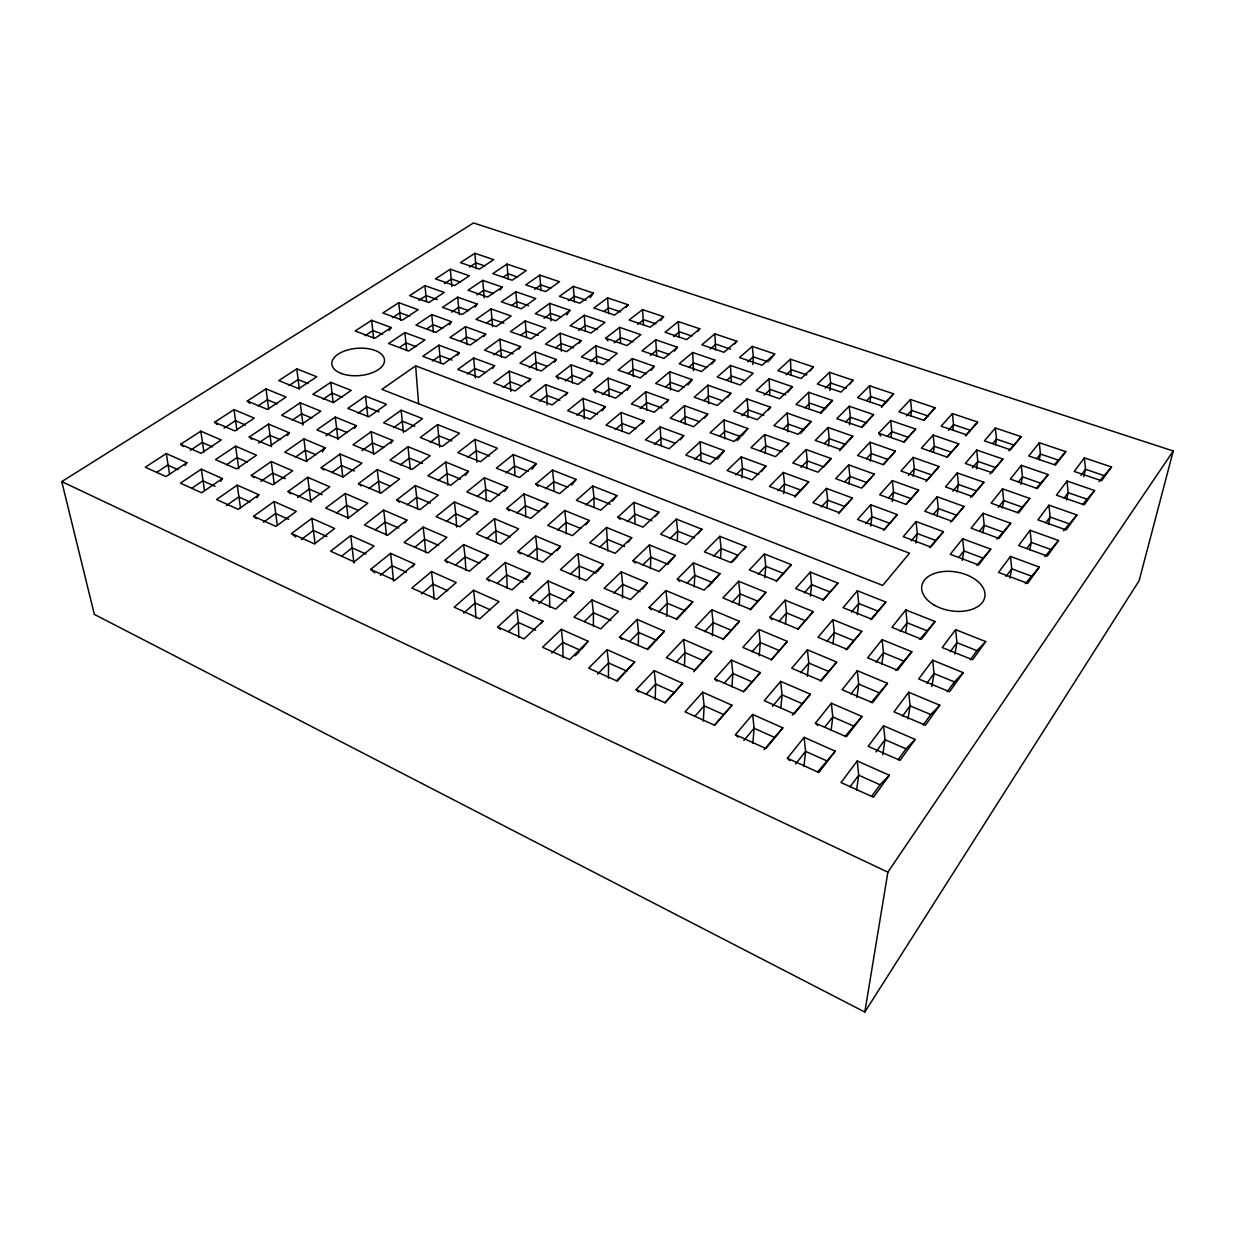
<?xml version="1.0" encoding="UTF-8"?>
<svg xmlns="http://www.w3.org/2000/svg" width="1235" height="1235" viewBox="0 0 1235 1235"><rect width="100%" height="100%" fill="white"/><g stroke="black" fill="none" stroke-linecap="round" stroke-linejoin="round"><path stroke-width="1.5" d="M596.984 363.908L595.841 345.785L617.299 353.333L602.989 364.665L581.392 356.961L595.841 345.785M608.639 313.644L607.574 297.851L628.136 304.752L626.222 307.33M607.805 551.011L606.524 527.468L631.702 537.719L628.167 542.103M609.241 396.481L608.099 378.142L630.282 386.138L627.164 390.214M608.454 678.185L608.562 662.933L607.064 649.656L634.713 661.96L617.253 681.211M620.68 343.361L619.6 327.368L640.841 334.67L627.04 345.599L605.659 338.158L619.6 327.368M622.239 431.262L621.112 412.505L644.083 420.996L641.922 423.759M622.502 597.848L622.687 584.387L621.282 571.851L647.48 582.812L642.215 589.203M633.385 376.706L632.335 358.613L654.288 366.347L651.2 370.361M635.13 523.671L633.987 502.336L658.872 512.185L655.353 516.523M643.543 325.361L642.555 309.599L663.581 316.654L660.617 320.544M638.279 645.689L638.572 632.428L637.137 619.43L664.415 631.208L647.727 649.641M646.862 410.252L645.843 391.757L668.552 399.939L666.421 402.672M650.444 568.656L650.752 557.217L649.394 544.928L675.252 555.441L667.95 564.287L650.752 557.217L642.571 565.136M656.711 355.912L655.739 339.779L677.444 347.236L674.387 351.203M661.188 445.681L660.185 426.955L683.727 435.646L680.392 439.814M655.183 699.365L655.662 684.067L654.164 670.62L682.631 683.279L665.109 702.9M670.605 389.998L669.679 371.75L692.14 379.654L687.91 385.042M666.823 616.419L667.286 603.236L665.897 590.531L692.804 601.8L676.579 619.723M679.219 337.495L678.308 321.594L699.797 328.803L697.775 331.412M677.289 540.621L677.66 531.158L676.348 519.101L701.881 529.213L698.254 533.582M685.379 424.346L684.499 405.682L707.748 414.065L704.459 418.186M693.483 370.67L692.681 352.469L714.895 360.095L711.746 364.093M684.437 665.958L685.039 652.651L683.603 639.483L711.669 651.601L693.653 671.747M694.224 586.795L694.78 575.294L693.422 562.851L719.99 573.658L708.473 586.671M701.094 460.655L700.23 441.744L724.343 450.667L717.489 459.065L701.465 453.091L694.579 459.435M708.689 403.598L707.902 385.197L730.888 393.286L727.631 397.361M715.667 349.906L714.864 333.851L736.832 341.23L734.748 343.87M703.286 721.178L704.151 705.833L702.669 692.187L731.985 705.247L714.633 725.254L685.054 711.854L702.669 692.187M712.363 635.84L713.135 622.61L711.731 609.735L739.425 621.328L723.139 639.576M724.806 438.78L724.065 419.946L747.885 428.53L742.235 435.461M720.561 558.035L721.132 548.525L719.82 536.314L746.033 546.688L743.547 549.621M731.259 381.723L730.472 365.452L753.196 373.263L740.12 384.996L717.242 377.03L730.472 365.452M741.849 477.899L742.497 468.389L741.262 456.919L765.978 466.058L761.269 471.693M747.654 417.523L748.178 409.881L747.021 398.951L770.547 407.241L768.309 409.974M752.81 364.495L753.35 356.838L752.238 346.402L774.7 353.936L769.359 360.574M731.923 686.814L732.864 673.461L731.413 660.123L760.312 672.581L743.748 691.693L714.602 678.88L731.413 660.123M739.209 605.412L740.027 593.881L738.654 581.253L765.962 592.368L750.417 609.797M765.221 453.353L765.793 445.82L764.604 434.566L789.011 443.365L786.68 446.144M769.822 395.138L769.127 378.728L792.391 386.725L787.961 392.128M764.82 577.795L765.762 566.34L764.45 553.99L791.373 564.642L776.244 581.608M759.185 655.816L760.281 642.54L758.892 629.479L787.359 641.413L771.535 659.644L742.822 647.402L758.892 629.479M752.871 743.285L754.122 728.249L752.624 714.417L782.851 727.863L765.947 748.518L735.442 734.686L752.624 714.417M791.079 375.409L790.462 359.231L813.433 366.934L810.145 370.948M787.56 431.771L788.239 424.099L787.065 413.046L811.163 421.521L800.558 433.439M783.716 493.629L784.549 484.074L783.33 472.465L808.663 481.835L794.877 497.118M785.445 624.262L786.51 612.961L785.151 600.179L813.217 611.603L798.088 629.047L769.775 617.33L785.151 600.179M809.295 408.878L808.693 392.329L832.498 400.495L820.904 413.37M780.798 708.288L782.095 694.888L780.644 681.365L810.407 694.193L794.29 713.892L764.264 700.693L780.644 681.365M806.594 468.497L807.335 460.917L806.131 449.54L831.14 458.555L825.165 465.564M829.874 390.553L830.661 383.02L829.549 372.352L853.061 380.241L849.68 384.27M810.407 596.165L811.611 584.649L810.299 572.129L837.963 583.074L823.483 599.778L795.572 588.555L810.299 572.129M828.453 446.175L829.241 438.657L828.083 427.464L852.767 436.156L839.63 450.729M807.35 676.348L808.786 663.041L807.397 649.795L836.697 662.068L821.321 680.871L791.743 668.259L807.397 649.795M826.863 507.647L827.682 500.16L826.447 488.412L852.443 498.014L838.611 513.544M803.939 766.426L805.606 751.359L804.124 737.326L835.277 751.189L818.867 772.492L787.421 758.244L804.124 737.326M849.464 424.855L850.344 417.214L849.201 406.238L873.577 414.605L861.907 427.65M849.001 484.012L849.896 476.401L848.707 464.869L874.334 474.116L863.28 486.605M832.961 643.929L834.304 632.582L832.946 619.63L861.814 631.378L847.117 649.332L818.002 637.291L832.946 619.63M869.965 402.239L870.66 396.558L869.563 385.768L893.615 393.857L881.45 407.396M831.17 730.07L832.776 716.948L831.34 703.24L861.999 716.454L846.376 736.77L815.424 723.17L831.34 703.24M870.304 461.118L871.262 453.569L870.088 442.254L895.39 451.146L889.308 458.139M857.275 614.737L858.726 603.467L857.399 590.778L885.835 602.032L871.787 619.214L843.088 607.666L857.399 590.778M870.69 526.048L871.91 516.647L870.69 504.76L897.351 514.609L884.368 529.583L857.491 519.487L870.69 504.76M891.068 437.205L891.809 431.586L890.682 420.487L915.644 429.054L903.896 442.269M856.92 697.497L858.711 684.128L857.306 670.713L887.486 683.341L872.574 702.715L842.116 689.732L857.306 670.713M892.241 501.595L893.538 492.271L892.349 480.6L918.639 490.079L906.166 504.451L879.66 494.756L892.349 480.6M856.565 790.292L858.696 775.194L857.213 760.945L889.339 775.24L873.485 797.254L841.02 782.542L857.213 760.945M910.797 416.133L911.615 410.421L910.504 399.507L935.142 407.782L924.181 420.132M881.821 664.168L883.473 652.775L882.114 639.637L911.816 651.725L897.583 670.219L867.603 657.823L882.114 639.637M913.205 476.432L914.317 468.837L913.144 457.398L939.079 466.521L927.099 480.322L900.963 470.998L913.144 457.398M882.732 754.724L885.016 739.688L883.581 725.779L915.166 739.41L900.068 760.359L868.159 746.341L883.581 725.779M915.861 543.014L917.312 533.582L916.077 521.54L943.447 531.652L930.866 547.028L903.264 536.669L916.077 521.54M905.687 632.227L907.138 622.795L905.826 609.951L935.065 621.514L921.464 639.19L891.948 627.318L905.826 609.951M933.428 451.948L934.293 446.314L933.166 435.075L958.73 443.859L947.214 457.135L921.433 448.151L933.166 435.075M937.087 516.045L938.291 508.542L937.103 496.732L964.072 506.458L951.984 521.216L924.783 511.259L937.103 496.732M952.633 430.212L953.528 424.624L952.432 413.586L977.657 422.046L966.573 434.828L941.132 426.168L952.432 413.586M907.987 718.924L910.102 705.849L908.713 692.233L939.789 705.247L925.386 725.223L894.016 711.854L908.713 692.233M864.809 1012.052L887.888 872.157L1173.25 450.991L473.514 222.948L61.75 481.604L94.339 614.397L864.809 1012.052L1139.133 580.682L1173.25 450.991M957.187 491.931L958.437 484.506L957.279 472.912L983.863 482.267L972.269 496.439L945.454 486.868L957.279 472.912M931.823 686.552L934.046 673.554L932.703 660.231L963.269 672.674L949.53 691.723L918.67 678.957L932.703 660.231M976.499 468.945L977.811 461.396L976.684 450.019L1002.897 459.019L991.751 472.635L965.322 463.434L976.684 450.019M962.219 560.428L963.887 550.949L962.667 538.753L990.763 549.143L978.614 564.935L950.255 554.299L962.667 538.753M954.887 654.041L956.94 642.679L955.628 629.649L985.7 641.567L972.578 659.768L942.212 647.541L955.628 629.649M995.441 444.77L996.46 439.151L995.348 427.989L1021.191 436.665L1010.477 449.756L984.418 440.895L995.348 427.989M953.698 685.61L954.377 681.89L963.269 672.674M982.813 532.779L984.202 525.245L983.014 513.281L1010.678 523.269L999.022 538.414L971.096 528.21L983.014 513.281M1002.264 508.033L1003.684 500.561L1002.527 488.828L1029.789 498.431L1018.597 512.973L991.103 503.154L1002.527 488.828M1020.959 484.259L1022.426 476.849L1021.299 465.348L1048.16 474.564L1037.4 488.551L1010.307 479.103L1021.299 465.348M1009.859 578.088L1011.727 568.795L1010.508 556.445L1039.361 567.112L1027.659 583.352L998.528 572.423L1010.508 556.445M1039.283 459.698L1040.426 454.048L1039.33 442.748L1065.805 451.639L1055.462 465.07L1028.755 455.977L1039.33 442.748M1029.774 549.76L1031.302 542.381L1030.113 530.278L1058.534 540.513L1047.311 556.074L1018.643 545.592L1030.113 530.278M1048.5 524.535L1050.105 517.033L1048.947 505.161L1076.92 514.995L1066.145 529.938L1037.925 519.873L1048.947 505.161M1066.515 500.129L1068.151 492.688L1067.025 481.048L1094.565 490.511L1084.237 504.853L1056.434 495.173L1067.025 481.048M1083.821 476.679L1085.488 469.3L1084.392 457.876L1111.531 466.984L1101.589 480.755L1074.218 471.446L1084.392 457.876M185.065 465.564L186.886 462.724L166.308 453.569L145.282 467.216L165.953 476.587L186.886 462.724M220.556 481.403L222.424 478.547L201.32 469.161L180.449 483.163L201.645 492.765L222.424 478.547M287.431 435.569L289.283 432.775L268.52 424.084L249.223 437.02L251.847 439.351M256.957 497.643L258.887 494.756L237.244 485.139L216.526 499.511L238.278 509.36L258.887 494.756M389.056 330.671L391.186 327.522L371.642 320.297L355.171 330.98L374.822 338.344L391.186 327.522M322.273 452.025L325.16 447.796L303.872 438.888L284.745 452.164L306.126 461.288L325.16 447.796M354.476 428.437L356.39 425.674L335.287 417.075L316.87 429.857L338.097 438.641L356.39 425.674M449.37 324.851L451.547 321.717L431.741 314.57L415.994 325.129L435.909 332.416L451.547 321.717M475.151 307.191L477.312 304.088L457.66 297.172L442.454 307.376L462.214 314.431L477.312 304.088M390.862 443.288L392.823 440.494L371.195 431.694L352.978 444.801L374.714 453.801L392.823 440.494M500.052 290.117L502.213 287.045L482.731 280.36L468.034 290.225L487.609 297.048L502.213 287.045M457.475 355.371L459.343 352.716L438.904 345.152L422.771 356.344L443.334 364.063L459.343 352.716M483.842 336.661L485.71 334.037L465.441 326.719L449.88 337.525L470.257 344.982L485.71 334.037M492.672 368.416L494.602 365.745L473.684 358.011L457.737 369.466L478.779 377.354L494.602 365.745M518.715 349.273L520.63 346.618L499.913 339.146L484.537 350.2L505.362 357.826L520.63 346.618M871.586 796.482L880.046 784.781L889.339 775.24M898.185 759.679L906.011 748.827L915.166 739.41M923.286 724.914L930.758 714.571L939.789 705.247M947.245 691.754L954.377 681.89L934.046 673.554L926.821 683.295M970.355 659.768L976.931 650.675L985.7 641.567M1025.328 583.676L1039.361 567.112M1044.841 556.661L1058.534 540.513M1063.551 530.741L1076.92 514.995M1082.508 504.498L1094.565 490.511M1099.104 481.542L1111.531 466.984M404.74 522.992L406.855 520.074L383.668 510.07L364.371 525.029L387.682 535.264L406.855 520.074M566.618 315.002L570.014 310.34L549.683 303.362L535.342 313.675L555.796 320.791L570.014 310.34M590.083 297.728L593.464 293.112L573.333 286.366L559.47 296.323L579.709 303.223L593.464 293.112M528.688 381.769L530.664 379.068L509.268 371.164L493.521 382.896L515.057 390.97L530.664 379.068M465.317 475.537L468.451 471.276L445.727 462.029L427.912 475.815L450.775 485.278L468.451 471.276M554.376 362.164L556.352 359.493L535.156 351.851L519.981 363.167L541.285 370.963L556.352 359.493M412.413 567.004L414.605 564.04L390.553 553.342L370.67 569.366L374.761 572.932M579.169 343.237L581.129 340.598L560.134 333.218L545.484 344.148L566.603 351.682L581.129 340.598M850.112 786.757L858.696 775.194L880.046 784.781M875.939 751.93L885.016 739.688L906.011 748.827M902.538 716.068L910.102 705.849L930.758 714.571M950.271 651.679L956.94 642.679L976.931 650.675M1006.046 576.436L1011.727 568.795L1030.901 575.942M1026.964 548.247L1031.302 542.381L1050.198 549.251M1045.921 522.667L1050.105 517.033L1068.692 523.625M1064.138 498.106L1068.151 492.688L1086.46 499.033M1080.995 475.367L1085.488 469.3L1103.534 475.413M475.768 514.686L477.945 511.799L454.387 501.935L436.094 516.678L459.79 526.774L477.945 511.799M565.537 395.432L567.575 392.715L545.669 384.625L530.155 396.636L552.184 404.91L567.575 392.715M589.851 376.69L591.874 374.004M504.467 491.545L507.693 487.254L484.398 477.76L466.815 491.916L490.264 501.626L507.693 487.254M532.023 469.315L536.283 463.665L513.235 454.542L496.346 468.142L519.549 477.482L536.283 463.665M484.707 559.548L488.087 555.133L463.65 544.589L444.832 560.366L447.425 562.743M602.232 410.792L605.366 406.685L582.951 398.396L567.652 410.715L590.222 419.19L605.366 406.685M544.635 507.956L547.969 503.633L524.057 493.907L506.736 508.45L509.129 510.796M571.712 485.123L576.112 479.427L552.477 470.072L535.836 484.043L538.136 486.374M817.57 771.998L835.277 751.189M845.064 736.338L861.999 716.454M871.03 702.638L887.486 683.341M895.823 670.466L911.816 651.725M919.766 639.39L935.065 621.514M976.777 565.445L990.763 549.143M997.031 539.155L1010.678 523.269M1017.547 512.54L1029.789 498.431M1036.18 488.365L1048.16 474.564M1054.582 464.483L1065.805 451.639M525.724 579.308L530.371 573.364L505.254 562.542L486.713 578.767L489.276 581.145M556.985 550.764L560.443 546.364L535.635 535.959L517.851 551.52L520.321 553.882M585.853 524.813L589.28 520.46L564.75 510.472L547.707 525.4L572.407 535.619L589.28 520.46M612.421 501.333L616.96 495.606L592.707 486.003L576.344 500.329L600.75 510.163L616.96 495.606M795.649 763.971L805.606 751.359L826.308 760.652M824.579 727.338L832.776 716.948L853.153 725.825M850.884 694.039L858.711 684.128L878.764 692.603M875.986 662.238L883.473 652.775L903.217 660.879M900.253 631.533L907.138 622.795L926.574 630.56M959.194 556.908L963.887 550.949L982.566 557.911M979.679 530.957L984.202 525.245L1002.604 531.93M998.281 507.415L1003.684 500.561L1021.824 506.998M1018.258 482.113L1022.426 476.849L1040.287 483.039M1036.921 458.478L1040.426 454.048L1058.04 460.007M540.868 623.721L542.937 621.128L516.817 609.519L497.751 626.963L500.391 629.341M570.215 596.613L573.812 592.121L548.016 580.99L529.753 597.678L533.551 601.244M597.416 571.728L603.375 564.333L577.887 553.666L560.397 569.659L586.069 580.604L603.375 564.333M764.079 749.645L782.851 727.863M792.33 715.142L810.407 694.193M820.302 680.994L836.697 662.068M845.882 649.764L861.814 631.378M870.598 619.6L885.835 602.032M929.507 547.676L943.447 531.652M950.471 522.096L964.072 506.458M970.587 497.52L983.863 482.267M989.93 473.916L1002.897 459.019M1008.871 450.79L1021.191 436.665M581.731 649.101L588.169 641.258L561.308 629.31L542.551 647.263L569.613 659.536L588.169 641.258M743.871 740.475L754.122 728.249L774.206 737.264M772.446 706.405L782.095 694.888L801.87 703.502M800.728 672.658L808.786 663.041L828.268 671.269M826.879 641.459L834.304 632.582L853.493 640.471M851.61 611.958L858.726 603.467L877.622 611.016M911.229 540.822L917.312 533.582L935.497 540.359M933.629 514.115L938.291 508.542L956.214 515.072M952.849 491.19L958.437 484.506L976.113 490.774M972.439 467.818L977.811 461.396L995.24 467.432M992.832 443.473L996.46 439.151L1013.642 444.971M714.401 725.238L731.985 705.247M743.485 691.708L760.312 672.581M771.026 659.984L787.359 641.413M797.609 629.341L813.217 611.603M822.772 600.333L837.963 583.074M883.457 530.386L897.351 514.609M906.274 504.112L918.639 490.079M925.849 481.542L939.079 466.521M946.905 457.259L958.73 443.859M965.384 435.986L977.657 422.046M694.826 716.362L704.151 705.833L723.648 714.586M724.189 683.233L732.864 673.461L752.069 681.828M752.007 651.879L760.281 642.54L779.223 650.536M778.868 621.575L786.51 612.961L805.174 620.618M804.294 592.908L811.611 584.649L830.013 591.997M865.658 523.702L871.91 516.647L889.648 523.269M888.737 497.69L893.538 492.271L911.013 498.631M908.543 475.351L914.317 468.837L931.561 474.966M929.847 451.315L934.293 446.314L951.305 452.195M948.542 430.243L953.528 424.624L970.309 430.305M682.631 683.279L664.847 702.7L636.133 689.686L654.164 670.62M711.669 651.601L694.688 670.126L666.375 657.699L683.603 639.483M739.425 621.328L723.185 639.035L695.274 627.148L711.731 609.735M765.962 592.368L750.432 609.318L722.907 597.925L738.654 581.253M791.373 564.642L776.506 580.867L749.352 569.952L764.45 553.99M852.443 498.014L839.09 512.587L812.892 502.753L826.447 488.412M874.334 474.116L861.521 488.118L835.663 478.655L848.707 464.869M895.39 451.146L883.056 464.607L857.569 455.499L870.088 442.254M915.644 429.054L903.773 442.006L878.625 433.238L890.682 420.487M935.142 407.782L923.718 420.24L898.895 411.795L910.504 399.507M883.38 464.669L886.915 460.809M646.106 694.286L655.662 684.067L674.588 692.557M676.178 662.13L685.039 652.651L703.703 660.771M704.645 631.687L713.135 622.61L731.537 630.39M732.185 602.248L740.027 593.881L758.167 601.321M758.259 574.368L765.762 566.34L783.669 573.488M821.26 507.029L827.682 500.16L844.956 506.597M844.956 481.681L849.896 476.401L866.955 482.607M866.507 458.648L871.262 453.569L888.088 459.528M887.239 436.48L891.809 431.586L908.42 437.344M906.475 415.917L911.615 410.421L927.994 415.979M634.713 661.96L616.527 680.794L588.663 668.166L607.064 649.656M664.415 631.208L647.032 649.209L619.538 637.121L637.137 619.43M692.804 601.8L676.193 619.013L649.054 607.45L665.897 590.531M719.99 573.658L704.089 590.129L677.305 579.045L693.422 562.851M746.033 546.688L730.78 562.481L704.367 551.844L719.82 536.314M808.663 481.835L794.954 496.022L769.42 486.436L783.33 472.465M831.14 458.555L817.971 472.187L792.777 462.971L806.131 449.54M852.767 436.156L840.093 449.278L815.224 440.401L828.083 427.464M873.577 414.605L861.382 427.233L836.821 418.68L849.201 406.238M893.615 393.857L881.883 406.006L857.63 397.763L869.563 385.768M732.216 562.064L737.295 556.8M597.586 674.078L608.562 662.933L626.932 671.176M629.51 641.629L638.572 632.428L656.711 640.317M658.61 612.051L667.286 603.236L685.193 610.8M686.768 583.445L694.78 575.294L712.441 582.549M713.46 556.321L721.132 548.525L738.561 555.488M777.973 490.758L784.549 484.074L801.407 490.357M801.006 467.355L807.335 460.917L823.961 466.969M824.378 443.612L829.241 438.657L845.666 444.476M845.651 421.984L850.344 417.214L866.553 422.833M866.708 400.588L870.66 396.558L886.668 401.977M647.48 582.812L630.514 599.546L604.116 588.292L621.282 571.851M675.252 555.441L658.996 571.465L632.938 560.69L649.394 544.928M701.881 529.213L686.289 544.573L660.555 534.23L676.348 519.101M765.978 466.058L751.945 479.875L727.044 470.535L741.262 456.919M789.011 443.365L775.518 456.657L750.926 447.657L764.604 434.566M811.163 421.521L798.18 434.319L773.897 425.658L787.065 413.046M832.498 400.495L819.994 412.814L796.019 404.462L808.693 392.329M853.061 380.241L841.02 392.113L817.323 384.054L829.549 372.352M575.17 655.816L579.277 651.756M551.752 653.083L562.789 642.385L561.308 629.31M584.155 621.714L593.402 612.761L591.951 599.948L618.473 611.387L600.75 628.862L574.013 617.13L591.951 599.948M613.841 592.97L622.687 584.387L640.101 591.75M669.818 538.753L677.66 531.158L694.641 537.935M735.767 474.904L742.497 468.389L758.923 474.518M760.621 450.837L765.793 445.82L782.033 451.717M783.237 428.931L788.239 424.099L804.263 429.78M805.035 407.828L809.836 403.181L825.675 408.662M825.258 388.253L830.661 383.02L846.299 388.315M737.171 440.54L739.796 438.07M542.937 621.128L524.057 638.881L497.751 626.963M573.812 592.121L555.75 609.102L529.753 597.678M631.702 537.719L615.123 553.311L589.759 542.813L606.524 527.468M658.872 512.185L642.956 527.144L617.901 517.064L633.987 502.336M724.343 450.667L710.001 464.144L685.718 455.02L700.23 441.744M747.885 428.53L734.099 441.497L710.094 432.729L724.065 419.946M770.547 407.241L757.271 419.715L733.575 411.255L747.021 398.951M792.391 386.725L779.594 398.751L756.175 390.584L769.127 378.728M813.433 366.934L801.098 378.527L777.957 370.654L790.462 359.231M508.48 631.517L518.314 622.425L516.817 609.519M538.692 603.575L549.452 593.634L548.016 580.99M570.261 574.383L579.277 566.047L577.887 553.666M599.546 547.321L607.882 539.618L624.617 546.487M627.303 521.649L635.315 514.254L651.848 520.861M719.974 435.97L725.269 431.077L741.108 436.835M741.818 415.778L748.178 409.881L763.832 415.439M764.125 395.138L770.269 389.473L785.738 394.829M786.031 374.884L791.558 369.774L806.856 374.946M530.371 573.364L511.985 589.882L486.713 578.767M560.443 546.364L542.844 562.172L517.851 551.52M683.727 435.646L669.092 448.784L645.396 439.892L660.185 426.955M707.748 414.065L693.669 426.708L670.25 418.14L684.499 405.682M730.888 393.286L717.334 405.466L694.178 397.207L707.902 385.197M774.7 353.936L762.088 365.267L739.472 357.563L752.238 346.402M463.65 613.116L475.058 603.02L473.576 590.268L498.971 601.568L479.767 618.812L454.202 607.219L473.576 590.268M497.134 583.476L506.705 575.016L505.254 562.542M527.854 556.306L537.024 548.201L535.635 535.959M557.633 529.969L566.109 522.467L564.75 510.472M585.884 504.976L594.035 497.767L592.707 486.003M654.411 444.353L661.42 438.147L675.329 443.334M680.3 421.459L685.687 416.689L699.442 421.691M703.873 400.603L709.075 396.003L722.66 400.835M726.597 380.503L731.599 376.073L745.045 380.72M747.7 361.824L753.35 356.838L768.293 361.901M488.087 555.133L469.423 571.172L444.832 560.366M547.969 503.633L530.803 518.407L506.736 508.45M576.112 479.427L559.625 493.614L535.836 484.043M644.083 420.996L629.171 433.809L606.061 425.133L621.112 412.505M668.552 399.939L654.21 412.274L631.347 403.922L645.843 391.757M692.14 379.654L678.324 391.541L655.708 383.483L669.679 371.75M714.895 360.095L701.557 371.565L679.204 363.769L692.681 352.469M736.832 341.23L723.972 352.299L701.851 344.766L714.864 333.851M421.413 593.942L432.976 584.124L431.494 571.558L456.209 582.549L436.727 599.299L411.857 588.03L431.494 571.558M455.375 565.136L465.086 556.908L463.65 544.589M486.559 538.692L495.868 530.803L494.479 518.731L518.654 528.858L500.762 544.234L476.432 533.86L494.479 518.731M516.801 513.065L525.415 505.748L524.057 493.907M545.515 488.72L553.789 481.696L552.477 470.072M615.2 429.626L622.332 423.574L635.917 428.638M640.178 408.461L647.047 402.625L662.145 408.121M665.557 386.941L670.852 382.449L684.128 387.157M688.713 367.304L693.823 362.966L706.945 367.521M710.218 349.057L715.976 344.179L730.595 349.135M414.605 564.04L394.86 580.327L370.67 569.366M630.282 386.138L615.678 398.179L593.356 390.013L608.099 378.142M654.288 366.347L640.224 377.941L618.133 370.068L632.335 358.613M677.444 347.236L663.874 358.443L642.015 350.817L655.739 339.779M699.797 328.803L686.691 339.61L665.078 332.261L678.308 321.594M380.318 575.294L392.035 565.754L390.553 553.342M414.728 547.275L424.578 539.278L423.142 527.098L446.931 537.364L428.005 552.987L404.061 542.458L423.142 527.098M446.344 521.54L455.777 513.868L454.387 501.935M477.003 496.578L485.756 489.461L484.398 477.76M506.149 472.866L514.547 466.027L513.235 454.542M576.93 415.253L584.17 409.341L582.951 398.396M602.31 394.582L609.287 388.901L622.409 393.672M628.121 373.572L633.509 369.188L646.492 373.788M650.366 355.464L656.866 350.169L669.509 354.553M673.569 336.584L679.42 331.814L691.94 336.043M663.581 316.654L650.243 327.213L629.094 320.019L642.555 309.599M341.802 555.997L352.176 547.861L350.709 535.604L374.112 546.024L354.121 561.863L330.579 551.196L350.709 535.604M375.147 529.892L385.104 522.096L383.668 510.07M407.149 504.837L416.704 497.35L415.315 485.571L438.271 495.189L419.869 509.762L396.79 499.928L415.315 485.571M438.224 480.523L447.07 473.592L445.727 462.029M467.741 457.398L476.262 450.744L474.95 439.398L497.443 448.29L480.461 461.751L457.83 452.658L474.95 439.398M539.541 401.205L546.904 395.447L545.669 384.625M565.306 381.044L572.407 375.486L585.019 380.071M590.16 361.593L596.999 356.236L609.488 360.666M614.135 342.821L620.742 337.649L633.107 341.941M637.708 324.357L643.667 319.711L655.909 323.848M556.244 376.443L571.203 364.85L592.893 372.661L578.057 384.425L556.244 376.443L558.729 379.16M628.136 304.752L614.598 315.079L593.896 308.04L607.574 297.851M301.371 539.479L313.366 530.448L311.899 518.345L291.553 533.505L295.721 537.055M336.584 512.942L346.649 505.362L345.229 493.491L325.7 508.048L348.409 518.021L367.814 503.232L345.229 493.491M368.956 488.551L378.62 481.264L377.231 469.624L399.615 478.995L380.982 493.182L358.49 483.595L377.231 469.624M400.387 464.854L409.356 458.092L422.447 463.48M430.289 442.315L438.904 435.816L451.887 441.003M503.031 387.497L510.487 381.862L521.17 385.845M529.151 367.798L536.345 362.38L546.92 366.224M555.75 347.745L561.308 343.562L573.519 347.899M578.69 330.455L585.405 325.407L597.493 329.591M604.147 311.282L608.685 307.855L620.649 311.915M407.998 446.669L389.982 460.115L412.274 469.346L430.166 455.7L407.998 446.669L410.313 469.516M437.591 424.608L420.255 437.53L442.331 446.422L459.543 433.3L437.591 424.608L439.706 447.132M584.263 315.234L570.122 325.778L591.009 333.064L605.042 322.366L584.263 315.234L585.421 331.088M263.456 522.266L275.559 513.482L288.681 519.364M297.558 497.489L309.167 489.045L322.196 494.71M331.706 472.665L341.477 465.564L354.383 471.014M361.978 450.667L372.553 442.979L383.73 447.579M393.718 427.603L402.44 421.258L414.914 426.229M467.355 374.082L474.904 368.601L485.34 372.491M493.815 354.862L501.101 349.551L513.158 353.936M520.769 335.272L526.388 331.181L538.337 335.411M544.033 318.368L550.825 313.428L560.968 316.932M568.301 300.723L574.445 296.261L586.162 300.228M253.561 516.292L274.093 501.518L296.292 511.398L275.868 526.403L253.561 516.292L256.355 518.654M288.033 491.499L307.747 477.312L329.76 486.822L310.17 501.209L288.033 491.499L290.719 493.846M321.146 467.679L340.104 454.063L361.917 463.202L343.083 477.034L321.146 467.679L323.74 470.026M401.128 410.174L383.591 422.787L405.142 431.447L422.555 418.65L401.128 410.174L403.413 432.512M525.23 320.946L510.379 331.613L531.019 338.977L545.746 328.155L525.23 320.946L526.558 336.877M226.499 505.501L238.71 496.933L249.902 501.966M260.909 481.372L272.626 473.129L285.316 478.655M295.381 457.182L305.246 450.25L315.867 454.742M325.947 435.739L336.63 428.236L347.159 432.559M358.026 413.231L366.841 407.041L379.022 411.903M432.482 360.99L440.123 355.634L452.025 360.064M460.732 341.169L466.645 337.016L476.741 340.706M486.544 323.061L492.24 319.062L503.926 323.2M511.475 305.57L516.986 301.695L528.565 305.709M534.693 289.268L540.915 284.914L550.748 288.249M415.639 365.853L381.877 389.38L882.701 585.421L909.5 553.187L415.639 365.853L418.619 404.015M251.323 475.367L271.206 461.55L292.68 470.813L272.889 484.846L251.323 475.367L254.024 477.713M365.529 396.08L347.807 408.384L368.833 416.843L386.462 404.354L365.529 396.08L367.814 416.627M491.082 308.935L476.046 319.371L496.238 326.565L511.151 315.99L491.082 308.935L492.58 326.611M515.86 291.738L501.333 301.819L521.324 308.781L535.743 298.561L515.86 291.738L517.172 307.469M539.803 275.112L525.755 284.868L545.577 291.599L559.517 281.719L539.803 275.112L541.038 290.626M289.283 432.775L270.094 445.928L249.223 437.02M192.012 488.118L202.787 480.816L215.06 486.328M226.638 464.638L236.996 457.629L247.432 462.168M258.516 443.025L269.894 435.307L280.252 439.691M292.325 420.101L301.556 413.833L311.837 418.063M323.169 399.198L332.076 393.147L342.265 397.222M399.939 347.143L406.114 342.944L416.087 346.664M426.955 328.803L432.929 324.759L442.809 328.356M451.624 312.084L458.833 307.206L468.636 310.68M476.895 294.949L483.873 290.225L493.583 293.59M503.371 276.995L508.094 273.8L517.712 277.057M235.576 446.175L215.507 459.636L236.549 468.883L256.51 455.206L235.576 446.175L238.803 468.775M300.228 402.811L281.642 415.269L302.343 423.837L320.822 411.193L300.228 402.811L303.038 425.087M330.764 382.31L312.872 394.32L333.404 402.579L351.203 390.399L330.764 382.31L333.172 402.687M404.895 332.585L388.593 343.515L408.692 351.064L424.886 339.98L404.895 332.585L406.732 350.601M506.983 264.089L492.765 273.63L512.154 280.237L526.28 270.573L506.983 264.089L508.295 279.481M156.922 472.218L167.759 465.101L178.025 469.701M190.298 450.312L202.216 442.485L212.42 446.931M224.091 428.144L235.391 420.734L245.503 425.01M258.007 405.898L267.316 399.785L277.366 403.907M289.113 385.49L298.098 379.593L308.055 383.56M365.051 335.658L372.846 330.548L382.603 334.176M392.406 317.719L399.939 312.764L409.619 316.284M418.835 300.367L426.121 295.597L437.313 299.565M444.399 283.602L451.439 278.986L460.501 282.12M469.578 267.084L475.938 262.916L484.923 265.957M180.603 444.291L200.811 431.169L221.235 439.984L201.12 453.307L180.603 444.291L183.336 446.622M214.566 422.246L234.017 409.619L254.286 418.125L234.928 430.938L214.566 422.246L217.206 424.562M247.247 401.035L265.988 388.871L286.103 397.052L267.455 409.402L247.247 401.035L249.794 403.336M296.801 368.864L278.74 380.596L298.793 388.67L316.762 376.768L296.801 368.864L299.333 389.071M398.751 302.683L382.85 313.011L402.332 320.143L418.14 309.676L398.751 302.683L400.572 320.313M424.963 285.671L409.588 295.644L428.915 302.544L444.199 292.433L424.963 285.671L426.538 301.355M450.312 269.23L435.446 278.878L454.603 285.547L469.377 275.775L450.312 269.23L451.902 286.597M474.827 253.299L460.439 262.638L479.442 269.106L493.738 259.643L474.827 253.299L476.216 268.566M559.856 400.279L546.904 395.447L547.105 404.957M597.431 414.296L584.17 409.341L584.217 418.912M489.569 456.055L476.262 450.744L476.88 462.106M528.179 471.461L514.547 466.027L514.902 475.552M567.76 487.269L553.789 481.696L553.975 491.268M610.152 504.204L594.035 497.767L594.035 507.384M460.501 479.103L447.07 473.592L447.857 485.062M499.527 495.127L485.756 489.461L486.328 500.993M539.541 511.552L525.415 505.748L525.786 517.048M580.79 528.487L566.109 522.467L566.263 533.813M390.198 486.142L378.62 481.264L379.762 492.765M430.274 503.093L416.704 497.35L417.646 508.635M469.701 519.75L455.777 513.868L456.641 527.083M510.333 536.916L495.868 530.803L496.408 542.18M551.875 554.469L537.024 548.201L537.333 559.625M596.227 573.21L579.277 566.047L579.385 579.447M358.335 510.441L346.649 505.362L348.177 518.561M398.812 528.055L385.104 522.096L386.401 535.357M438.641 545.391L424.578 539.278L425.643 552.585M479.72 563.268L465.086 556.908L465.919 570.292M523.393 582.287L506.705 575.016L507.261 588.462M566.603 601.09L549.452 593.634L549.745 607.126M611.032 620.433L593.402 612.761L593.402 625.975M311.899 518.345L334.685 528.487L314.477 543.894L291.553 533.505M326.843 536.499L313.366 530.448L315.126 543.755M366.008 554.083L352.176 547.861L353.936 563.145M406.423 572.206L392.035 565.754L393.517 581.098M447.765 590.762L432.976 584.124L434.149 599.16M490.249 609.828L475.058 603.02L475.938 618.102M535.666 630.221L518.314 622.425L518.87 637.569M580.651 650.397L562.789 642.385L563.037 657.591M61.75 481.604L887.888 872.157M358.49 483.595L361.052 485.942M396.79 499.928L399.337 502.274M636.133 689.686L638.665 692.063M619.538 637.121L621.992 639.498M735.442 734.686L737.882 737.079M787.421 758.244L789.798 760.621M714.602 678.88L716.979 681.257M649.054 607.45L651.416 609.828M632.938 560.69L635.238 563.052M815.424 723.17L817.693 725.547M617.901 517.064L620.155 519.41M677.305 579.045L679.574 581.423M769.775 617.33L771.968 619.708M593.356 390.013L595.826 392.761M605.659 338.158L607.99 340.86M878.625 433.238L880.694 436.001M169.581 474.425L166.308 453.569M204.47 490.187L201.32 469.161M203.899 451.979L200.811 431.169M240.563 508.233L237.244 485.139M236.904 430.135L234.017 409.619M277.242 524.829L274.093 501.518M271.561 446.653L268.52 424.084M274.293 484.336L271.206 461.55M268.674 409.094L265.988 388.871M306.743 461.643L303.872 438.888M310.911 502.182L307.747 477.312M371.195 431.694L373.68 454.341M340.104 454.063L342.805 477.019M335.287 417.075L337.942 439.537M371.642 320.297L373.587 338.158M465.441 326.719L467.062 344.642M457.66 297.172L459.266 314.709M438.904 345.152L440.633 363.322M431.741 314.57L433.454 332.354M509.268 371.164L510.842 391.325M499.913 339.146L501.41 357.224M482.731 280.36L484.228 297.867M473.684 358.011L475.398 378.018M571.203 364.85L572.469 383.035M560.134 333.218L561.416 351.203M549.683 303.362L550.964 320.946M535.156 351.851L536.546 370.083M573.333 286.366L574.491 302.019M933.737 604.779A31.986 19.575 9.9 0 0 984.696 597.555A31.986 19.575 9.9 0 0 941.533 571.743A31.986 19.575 9.9 0 0 933.737 604.779M341.323 373.495A26.444 13.709 -4.5 0 0 384.147 362.781A26.444 13.709 -4.5 0 0 348.965 349.613A26.444 13.709 -4.5 0 0 341.323 373.495"/></g></svg>
